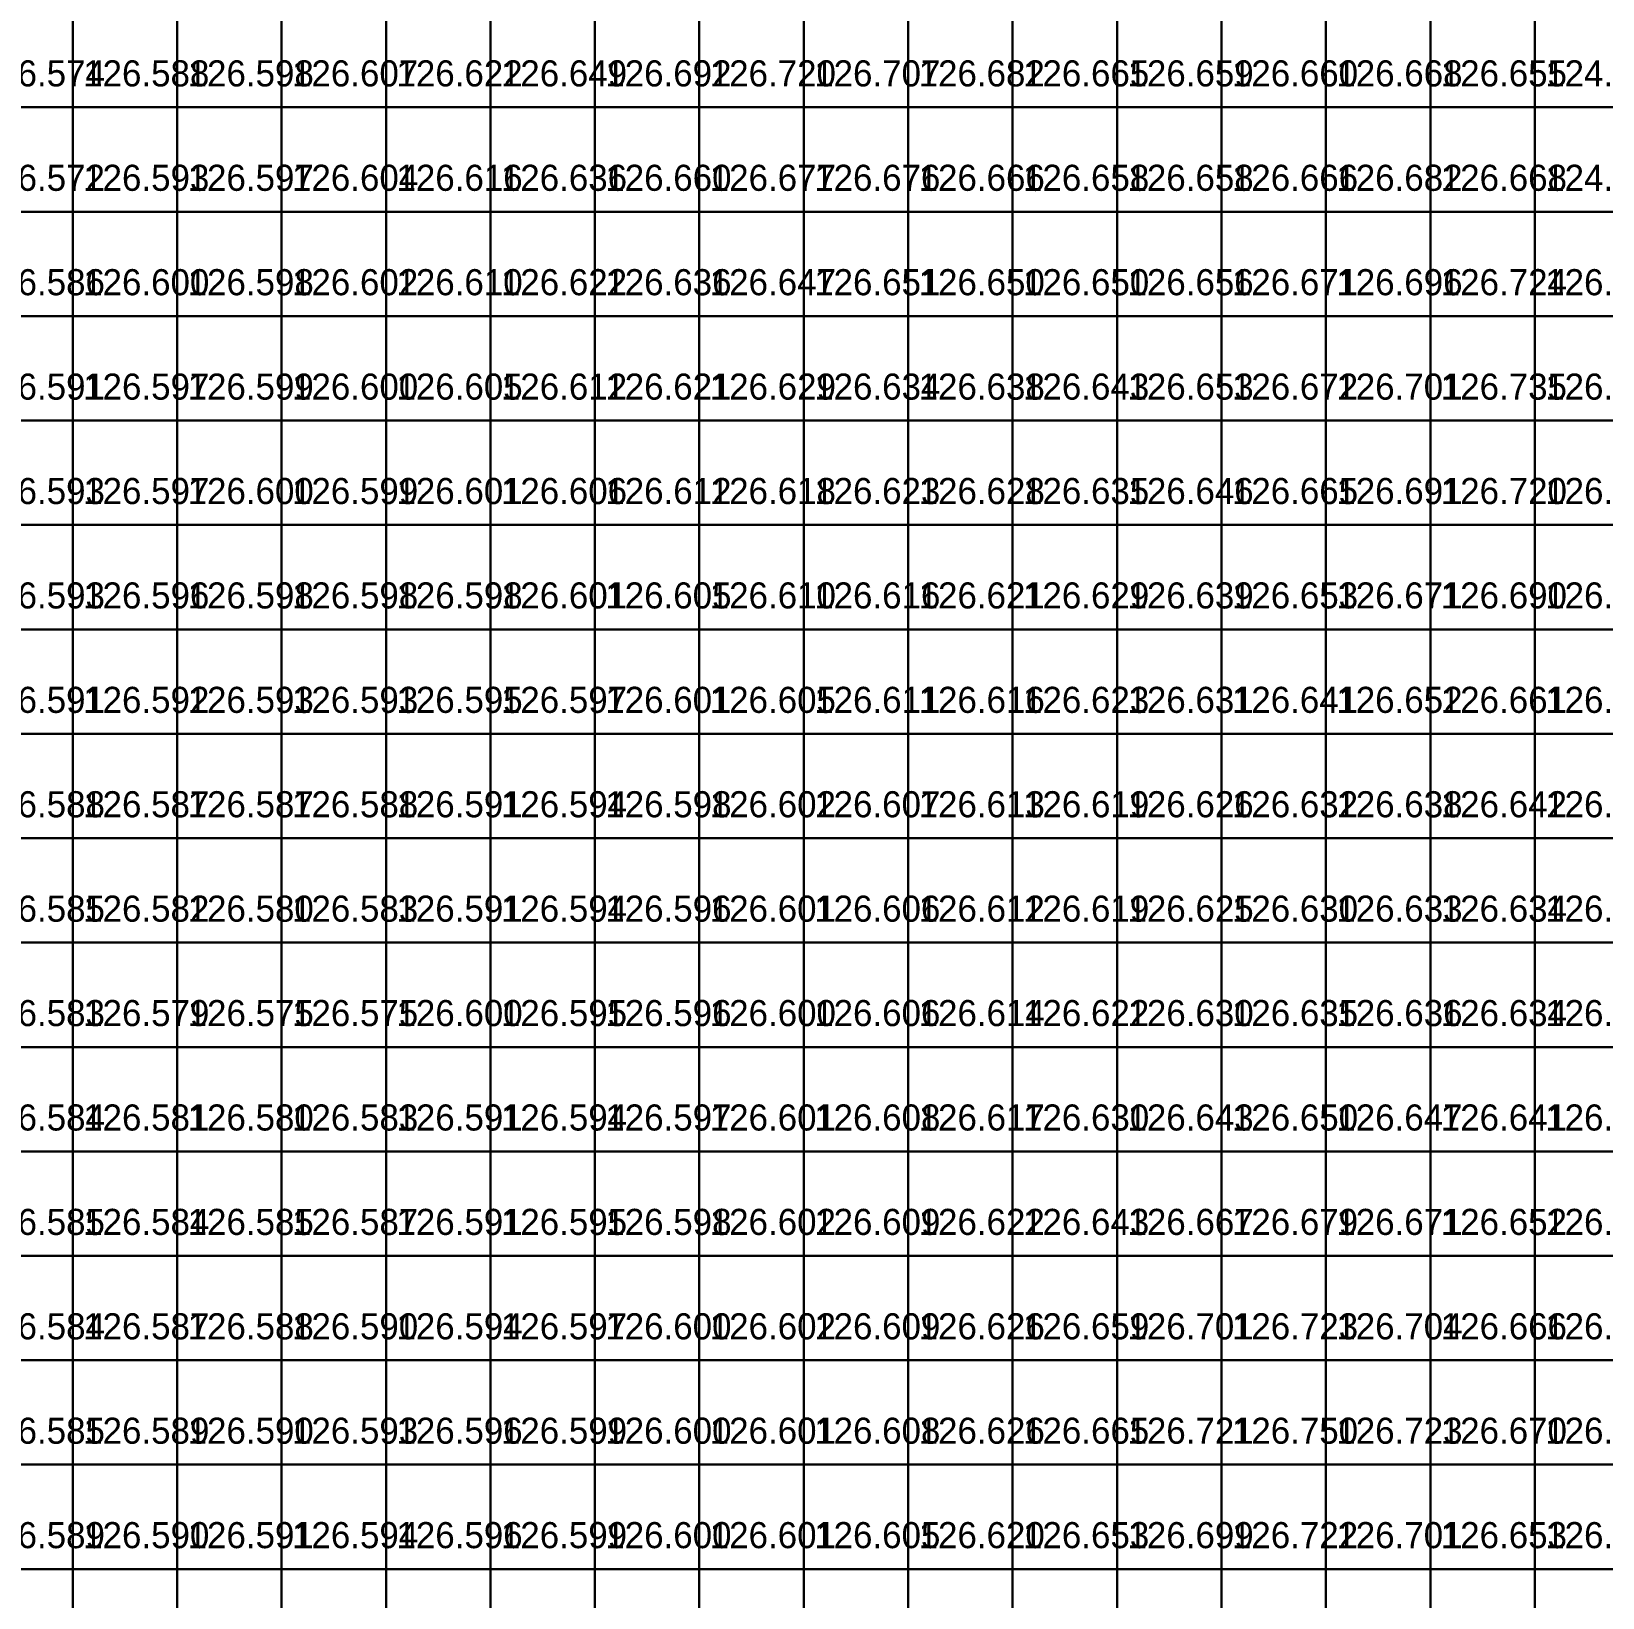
# Model space of a CAD drawing. Header units: metres. Extents: x 287857 to 287978, y 62957 to 63018.
# Drawn here: x 287902.53 to 287917.57, y 62987.56 to 63002.56 of the extents above; entities that cross this region are included whole.
import ezdxf

# ---------------------------------------------------------------- set-up
doc = ezdxf.new("R2010")
doc.units = ezdxf.units.M
for name, color, linetype, true_color in [('CIVILS-BARRIER', 7, 'Continuous', 0xf87171), ('CIVILS-INTERP', 7, 'Continuous', 0x64748b), ('CIVILS-LEVEL-TXT', 7, 'Continuous', 0x38bdf8), ('CIVILS-REAL', 7, 'Continuous', 0x38bdf8)]:
    doc.layers.add(name, color=color, linetype=linetype, true_color=true_color)

msp = doc.modelspace()

# ---------------------------------------------------------------- linework, layer by layer
at = {"layer": 'CIVILS-BARRIER'}
for points in [[(287915.925, 63001.831, 126.655), (287916.925, 63001.831, 126.655), (287916.925, 63002.831, 126.655), (287915.925, 63002.831, 126.655), (287915.925, 63001.831, 126.655)], [(287916.925, 63001.831, 124.709), (287917.925, 63001.831, 124.709), (287917.925, 63002.831, 124.709), (287916.925, 63002.831, 124.709), (287916.925, 63001.831, 124.709)], [(287915.925, 63000.831, 126.668), (287916.925, 63000.831, 126.668), (287916.925, 63001.831, 126.668), (287915.925, 63001.831, 126.668), (287915.925, 63000.831, 126.668)], [(287916.925, 63000.831, 124.884), (287917.925, 63000.831, 124.884), (287917.925, 63001.831, 124.884), (287916.925, 63001.831, 124.884), (287916.925, 63000.831, 124.884)], [(287901.925, 62989.831, 126.584), (287902.925, 62989.831, 126.584), (287902.925, 62990.831, 126.584), (287901.925, 62990.831, 126.584), (287901.925, 62989.831, 126.584)], [(287901.925, 62988.831, 126.585), (287902.925, 62988.831, 126.585), (287902.925, 62989.831, 126.585), (287901.925, 62989.831, 126.585), (287901.925, 62988.831, 126.585)], [(287901.925, 62987.831, 126.589), (287902.925, 62987.831, 126.589), (287902.925, 62988.831, 126.589), (287901.925, 62988.831, 126.589), (287901.925, 62987.831, 126.589)], [(287901.925, 62986.831, 126.59), (287902.925, 62986.831, 126.59), (287902.925, 62987.831, 126.59), (287901.925, 62987.831, 126.59), (287901.925, 62986.831, 126.59)]]:
    msp.add_polyline3d(points, dxfattribs=at)
at = {"layer": 'CIVILS-INTERP'}
for points in [[(287901.925, 63001.831, 126.574), (287902.925, 63001.831, 126.574), (287902.925, 63002.831, 126.574), (287901.925, 63002.831, 126.574), (287901.925, 63001.831, 126.574)], [(287902.925, 63001.831, 126.588), (287903.925, 63001.831, 126.588), (287903.925, 63002.831, 126.588), (287902.925, 63002.831, 126.588), (287902.925, 63001.831, 126.588)], [(287903.925, 63001.831, 126.598), (287904.925, 63001.831, 126.598), (287904.925, 63002.831, 126.598), (287903.925, 63002.831, 126.598), (287903.925, 63001.831, 126.598)], [(287904.925, 63001.831, 126.607), (287905.925, 63001.831, 126.607), (287905.925, 63002.831, 126.607), (287904.925, 63002.831, 126.607), (287904.925, 63001.831, 126.607)], [(287905.925, 63001.831, 126.622), (287906.925, 63001.831, 126.622), (287906.925, 63002.831, 126.622), (287905.925, 63002.831, 126.622), (287905.925, 63001.831, 126.622)], [(287906.925, 63001.831, 126.649), (287907.925, 63001.831, 126.649), (287907.925, 63002.831, 126.649), (287906.925, 63002.831, 126.649), (287906.925, 63001.831, 126.649)], [(287907.925, 63001.831, 126.692), (287908.925, 63001.831, 126.692), (287908.925, 63002.831, 126.692), (287907.925, 63002.831, 126.692), (287907.925, 63001.831, 126.692)], [(287908.925, 63001.831, 126.72), (287909.925, 63001.831, 126.72), (287909.925, 63002.831, 126.72), (287908.925, 63002.831, 126.72), (287908.925, 63001.831, 126.72)], [(287909.925, 63001.831, 126.707), (287910.925, 63001.831, 126.707), (287910.925, 63002.831, 126.707), (287909.925, 63002.831, 126.707), (287909.925, 63001.831, 126.707)], [(287910.925, 63001.831, 126.682), (287911.925, 63001.831, 126.682), (287911.925, 63002.831, 126.682), (287910.925, 63002.831, 126.682), (287910.925, 63001.831, 126.682)], [(287911.925, 63001.831, 126.665), (287912.925, 63001.831, 126.665), (287912.925, 63002.831, 126.665), (287911.925, 63002.831, 126.665), (287911.925, 63001.831, 126.665)], [(287912.925, 63001.831, 126.659), (287913.925, 63001.831, 126.659), (287913.925, 63002.831, 126.659), (287912.925, 63002.831, 126.659), (287912.925, 63001.831, 126.659)], [(287913.925, 63001.831, 126.66), (287914.925, 63001.831, 126.66), (287914.925, 63002.831, 126.66), (287913.925, 63002.831, 126.66), (287913.925, 63001.831, 126.66)], [(287914.925, 63001.831, 126.668), (287915.925, 63001.831, 126.668), (287915.925, 63002.831, 126.668), (287914.925, 63002.831, 126.668), (287914.925, 63001.831, 126.668)], [(287901.925, 63000.831, 126.572), (287902.925, 63000.831, 126.572), (287902.925, 63001.831, 126.572), (287901.925, 63001.831, 126.572), (287901.925, 63000.831, 126.572)], [(287902.925, 63000.831, 126.593), (287903.925, 63000.831, 126.593), (287903.925, 63001.831, 126.593), (287902.925, 63001.831, 126.593), (287902.925, 63000.831, 126.593)], [(287903.925, 63000.831, 126.597), (287904.925, 63000.831, 126.597), (287904.925, 63001.831, 126.597), (287903.925, 63001.831, 126.597), (287903.925, 63000.831, 126.597)], [(287904.925, 63000.831, 126.604), (287905.925, 63000.831, 126.604), (287905.925, 63001.831, 126.604), (287904.925, 63001.831, 126.604), (287904.925, 63000.831, 126.604)], [(287905.925, 63000.831, 126.616), (287906.925, 63000.831, 126.616), (287906.925, 63001.831, 126.616), (287905.925, 63001.831, 126.616), (287905.925, 63000.831, 126.616)], [(287906.925, 63000.831, 126.636), (287907.925, 63000.831, 126.636), (287907.925, 63001.831, 126.636), (287906.925, 63001.831, 126.636), (287906.925, 63000.831, 126.636)], [(287907.925, 63000.831, 126.66), (287908.925, 63000.831, 126.66), (287908.925, 63001.831, 126.66), (287907.925, 63001.831, 126.66), (287907.925, 63000.831, 126.66)], [(287908.925, 63000.831, 126.677), (287909.925, 63000.831, 126.677), (287909.925, 63001.831, 126.677), (287908.925, 63001.831, 126.677), (287908.925, 63000.831, 126.677)], [(287909.925, 63000.831, 126.676), (287910.925, 63000.831, 126.676), (287910.925, 63001.831, 126.676), (287909.925, 63001.831, 126.676), (287909.925, 63000.831, 126.676)], [(287910.925, 63000.831, 126.666), (287911.925, 63000.831, 126.666), (287911.925, 63001.831, 126.666), (287910.925, 63001.831, 126.666), (287910.925, 63000.831, 126.666)], [(287911.925, 63000.831, 126.658), (287912.925, 63000.831, 126.658), (287912.925, 63001.831, 126.658), (287911.925, 63001.831, 126.658), (287911.925, 63000.831, 126.658)], [(287912.925, 63000.831, 126.658), (287913.925, 63000.831, 126.658), (287913.925, 63001.831, 126.658), (287912.925, 63001.831, 126.658), (287912.925, 63000.831, 126.658)], [(287913.925, 63000.831, 126.666), (287914.925, 63000.831, 126.666), (287914.925, 63001.831, 126.666), (287913.925, 63001.831, 126.666), (287913.925, 63000.831, 126.666)], [(287914.925, 63000.831, 126.682), (287915.925, 63000.831, 126.682), (287915.925, 63001.831, 126.682), (287914.925, 63001.831, 126.682), (287914.925, 63000.831, 126.682)], [(287901.925, 62999.831, 126.586), (287902.925, 62999.831, 126.586), (287902.925, 63000.831, 126.586), (287901.925, 63000.831, 126.586), (287901.925, 62999.831, 126.586)], [(287903.925, 62999.831, 126.598), (287904.925, 62999.831, 126.598), (287904.925, 63000.831, 126.598), (287903.925, 63000.831, 126.598), (287903.925, 62999.831, 126.598)], [(287904.925, 62999.831, 126.602), (287905.925, 62999.831, 126.602), (287905.925, 63000.831, 126.602), (287904.925, 63000.831, 126.602), (287904.925, 62999.831, 126.602)], [(287905.925, 62999.831, 126.61), (287906.925, 62999.831, 126.61), (287906.925, 63000.831, 126.61), (287905.925, 63000.831, 126.61), (287905.925, 62999.831, 126.61)], [(287906.925, 62999.831, 126.622), (287907.925, 62999.831, 126.622), (287907.925, 63000.831, 126.622), (287906.925, 63000.831, 126.622), (287906.925, 62999.831, 126.622)], [(287907.925, 62999.831, 126.636), (287908.925, 62999.831, 126.636), (287908.925, 63000.831, 126.636), (287907.925, 63000.831, 126.636), (287907.925, 62999.831, 126.636)], [(287908.925, 62999.831, 126.647), (287909.925, 62999.831, 126.647), (287909.925, 63000.831, 126.647), (287908.925, 63000.831, 126.647), (287908.925, 62999.831, 126.647)], [(287909.925, 62999.831, 126.651), (287910.925, 62999.831, 126.651), (287910.925, 63000.831, 126.651), (287909.925, 63000.831, 126.651), (287909.925, 62999.831, 126.651)], [(287910.925, 62999.831, 126.65), (287911.925, 62999.831, 126.65), (287911.925, 63000.831, 126.65), (287910.925, 63000.831, 126.65), (287910.925, 62999.831, 126.65)], [(287911.925, 62999.831, 126.65), (287912.925, 62999.831, 126.65), (287912.925, 63000.831, 126.65), (287911.925, 63000.831, 126.65), (287911.925, 62999.831, 126.65)], [(287912.925, 62999.831, 126.656), (287913.925, 62999.831, 126.656), (287913.925, 63000.831, 126.656), (287912.925, 63000.831, 126.656), (287912.925, 62999.831, 126.656)], [(287913.925, 62999.831, 126.671), (287914.925, 62999.831, 126.671), (287914.925, 63000.831, 126.671), (287913.925, 63000.831, 126.671), (287913.925, 62999.831, 126.671)], [(287914.925, 62999.831, 126.696), (287915.925, 62999.831, 126.696), (287915.925, 63000.831, 126.696), (287914.925, 63000.831, 126.696), (287914.925, 62999.831, 126.696)], [(287915.925, 62999.831, 126.724), (287916.925, 62999.831, 126.724), (287916.925, 63000.831, 126.724), (287915.925, 63000.831, 126.724), (287915.925, 62999.831, 126.724)], [(287916.925, 62999.831, 126.736), (287917.925, 62999.831, 126.736), (287917.925, 63000.831, 126.736), (287916.925, 63000.831, 126.736), (287916.925, 62999.831, 126.736)], [(287901.925, 62998.831, 126.591), (287902.925, 62998.831, 126.591), (287902.925, 62999.831, 126.591), (287901.925, 62999.831, 126.591), (287901.925, 62998.831, 126.591)], [(287902.925, 62998.831, 126.597), (287903.925, 62998.831, 126.597), (287903.925, 62999.831, 126.597), (287902.925, 62999.831, 126.597), (287902.925, 62998.831, 126.597)], [(287903.925, 62998.831, 126.599), (287904.925, 62998.831, 126.599), (287904.925, 62999.831, 126.599), (287903.925, 62999.831, 126.599), (287903.925, 62998.831, 126.599)], [(287904.925, 62998.831, 126.6), (287905.925, 62998.831, 126.6), (287905.925, 62999.831, 126.6), (287904.925, 62999.831, 126.6), (287904.925, 62998.831, 126.6)], [(287905.925, 62998.831, 126.605), (287906.925, 62998.831, 126.605), (287906.925, 62999.831, 126.605), (287905.925, 62999.831, 126.605), (287905.925, 62998.831, 126.605)], [(287906.925, 62998.831, 126.612), (287907.925, 62998.831, 126.612), (287907.925, 62999.831, 126.612), (287906.925, 62999.831, 126.612), (287906.925, 62998.831, 126.612)], [(287907.925, 62998.831, 126.621), (287908.925, 62998.831, 126.621), (287908.925, 62999.831, 126.621), (287907.925, 62999.831, 126.621), (287907.925, 62998.831, 126.621)], [(287908.925, 62998.831, 126.629), (287909.925, 62998.831, 126.629), (287909.925, 62999.831, 126.629), (287908.925, 62999.831, 126.629), (287908.925, 62998.831, 126.629)], [(287909.925, 62998.831, 126.634), (287910.925, 62998.831, 126.634), (287910.925, 62999.831, 126.634), (287909.925, 62999.831, 126.634), (287909.925, 62998.831, 126.634)], [(287910.925, 62998.831, 126.638), (287911.925, 62998.831, 126.638), (287911.925, 62999.831, 126.638), (287910.925, 62999.831, 126.638), (287910.925, 62998.831, 126.638)], [(287911.925, 62998.831, 126.643), (287912.925, 62998.831, 126.643), (287912.925, 62999.831, 126.643), (287911.925, 62999.831, 126.643), (287911.925, 62998.831, 126.643)], [(287912.925, 62998.831, 126.653), (287913.925, 62998.831, 126.653), (287913.925, 62999.831, 126.653), (287912.925, 62999.831, 126.653), (287912.925, 62998.831, 126.653)], [(287913.925, 62998.831, 126.672), (287914.925, 62998.831, 126.672), (287914.925, 62999.831, 126.672), (287913.925, 62999.831, 126.672), (287913.925, 62998.831, 126.672)], [(287914.925, 62998.831, 126.701), (287915.925, 62998.831, 126.701), (287915.925, 62999.831, 126.701), (287914.925, 62999.831, 126.701), (287914.925, 62998.831, 126.701)], [(287915.925, 62998.831, 126.735), (287916.925, 62998.831, 126.735), (287916.925, 62999.831, 126.735), (287915.925, 62999.831, 126.735), (287915.925, 62998.831, 126.735)], [(287901.925, 62997.831, 126.593), (287902.925, 62997.831, 126.593), (287902.925, 62998.831, 126.593), (287901.925, 62998.831, 126.593), (287901.925, 62997.831, 126.593)], [(287902.925, 62997.831, 126.597), (287903.925, 62997.831, 126.597), (287903.925, 62998.831, 126.597), (287902.925, 62998.831, 126.597), (287902.925, 62997.831, 126.597)], [(287904.925, 62997.831, 126.599), (287905.925, 62997.831, 126.599), (287905.925, 62998.831, 126.599), (287904.925, 62998.831, 126.599), (287904.925, 62997.831, 126.599)], [(287905.925, 62997.831, 126.601), (287906.925, 62997.831, 126.601), (287906.925, 62998.831, 126.601), (287905.925, 62998.831, 126.601), (287905.925, 62997.831, 126.601)], [(287906.925, 62997.831, 126.606), (287907.925, 62997.831, 126.606), (287907.925, 62998.831, 126.606), (287906.925, 62998.831, 126.606), (287906.925, 62997.831, 126.606)], [(287907.925, 62997.831, 126.612), (287908.925, 62997.831, 126.612), (287908.925, 62998.831, 126.612), (287907.925, 62998.831, 126.612), (287907.925, 62997.831, 126.612)], [(287908.925, 62997.831, 126.618), (287909.925, 62997.831, 126.618), (287909.925, 62998.831, 126.618), (287908.925, 62998.831, 126.618), (287908.925, 62997.831, 126.618)], [(287909.925, 62997.831, 126.623), (287910.925, 62997.831, 126.623), (287910.925, 62998.831, 126.623), (287909.925, 62998.831, 126.623), (287909.925, 62997.831, 126.623)], [(287910.925, 62997.831, 126.628), (287911.925, 62997.831, 126.628), (287911.925, 62998.831, 126.628), (287910.925, 62998.831, 126.628), (287910.925, 62997.831, 126.628)], [(287911.925, 62997.831, 126.635), (287912.925, 62997.831, 126.635), (287912.925, 62998.831, 126.635), (287911.925, 62998.831, 126.635), (287911.925, 62997.831, 126.635)], [(287912.925, 62997.831, 126.646), (287913.925, 62997.831, 126.646), (287913.925, 62998.831, 126.646), (287912.925, 62998.831, 126.646), (287912.925, 62997.831, 126.646)], [(287913.925, 62997.831, 126.665), (287914.925, 62997.831, 126.665), (287914.925, 62998.831, 126.665), (287913.925, 62998.831, 126.665), (287913.925, 62997.831, 126.665)], [(287914.925, 62997.831, 126.691), (287915.925, 62997.831, 126.691), (287915.925, 62998.831, 126.691), (287914.925, 62998.831, 126.691), (287914.925, 62997.831, 126.691)], [(287915.925, 62997.831, 126.72), (287916.925, 62997.831, 126.72), (287916.925, 62998.831, 126.72), (287915.925, 62998.831, 126.72), (287915.925, 62997.831, 126.72)], [(287916.925, 62997.831, 126.734), (287917.925, 62997.831, 126.734), (287917.925, 62998.831, 126.734), (287916.925, 62998.831, 126.734), (287916.925, 62997.831, 126.734)], [(287901.925, 62996.831, 126.593), (287902.925, 62996.831, 126.593), (287902.925, 62997.831, 126.593), (287901.925, 62997.831, 126.593), (287901.925, 62996.831, 126.593)], [(287902.925, 62996.831, 126.596), (287903.925, 62996.831, 126.596), (287903.925, 62997.831, 126.596), (287902.925, 62997.831, 126.596), (287902.925, 62996.831, 126.596)], [(287903.925, 62996.831, 126.598), (287904.925, 62996.831, 126.598), (287904.925, 62997.831, 126.598), (287903.925, 62997.831, 126.598), (287903.925, 62996.831, 126.598)], [(287904.925, 62996.831, 126.598), (287905.925, 62996.831, 126.598), (287905.925, 62997.831, 126.598), (287904.925, 62997.831, 126.598), (287904.925, 62996.831, 126.598)], [(287905.925, 62996.831, 126.598), (287906.925, 62996.831, 126.598), (287906.925, 62997.831, 126.598), (287905.925, 62997.831, 126.598), (287905.925, 62996.831, 126.598)], [(287906.925, 62996.831, 126.601), (287907.925, 62996.831, 126.601), (287907.925, 62997.831, 126.601), (287906.925, 62997.831, 126.601), (287906.925, 62996.831, 126.601)], [(287907.925, 62996.831, 126.605), (287908.925, 62996.831, 126.605), (287908.925, 62997.831, 126.605), (287907.925, 62997.831, 126.605), (287907.925, 62996.831, 126.605)], [(287908.925, 62996.831, 126.61), (287909.925, 62996.831, 126.61), (287909.925, 62997.831, 126.61), (287908.925, 62997.831, 126.61), (287908.925, 62996.831, 126.61)], [(287909.925, 62996.831, 126.616), (287910.925, 62996.831, 126.616), (287910.925, 62997.831, 126.616), (287909.925, 62997.831, 126.616), (287909.925, 62996.831, 126.616)], [(287910.925, 62996.831, 126.621), (287911.925, 62996.831, 126.621), (287911.925, 62997.831, 126.621), (287910.925, 62997.831, 126.621), (287910.925, 62996.831, 126.621)], [(287911.925, 62996.831, 126.629), (287912.925, 62996.831, 126.629), (287912.925, 62997.831, 126.629), (287911.925, 62997.831, 126.629), (287911.925, 62996.831, 126.629)], [(287912.925, 62996.831, 126.639), (287913.925, 62996.831, 126.639), (287913.925, 62997.831, 126.639), (287912.925, 62997.831, 126.639), (287912.925, 62996.831, 126.639)], [(287913.925, 62996.831, 126.653), (287914.925, 62996.831, 126.653), (287914.925, 62997.831, 126.653), (287913.925, 62997.831, 126.653), (287913.925, 62996.831, 126.653)], [(287914.925, 62996.831, 126.671), (287915.925, 62996.831, 126.671), (287915.925, 62997.831, 126.671), (287914.925, 62997.831, 126.671), (287914.925, 62996.831, 126.671)], [(287915.925, 62996.831, 126.69), (287916.925, 62996.831, 126.69), (287916.925, 62997.831, 126.69), (287915.925, 62997.831, 126.69), (287915.925, 62996.831, 126.69)], [(287916.925, 62996.831, 126.698), (287917.925, 62996.831, 126.698), (287917.925, 62997.831, 126.698), (287916.925, 62997.831, 126.698), (287916.925, 62996.831, 126.698)], [(287901.925, 62995.831, 126.591), (287902.925, 62995.831, 126.591), (287902.925, 62996.831, 126.591), (287901.925, 62996.831, 126.591), (287901.925, 62995.831, 126.591)], [(287902.925, 62995.831, 126.592), (287903.925, 62995.831, 126.592), (287903.925, 62996.831, 126.592), (287902.925, 62996.831, 126.592), (287902.925, 62995.831, 126.592)], [(287903.925, 62995.831, 126.593), (287904.925, 62995.831, 126.593), (287904.925, 62996.831, 126.593), (287903.925, 62996.831, 126.593), (287903.925, 62995.831, 126.593)], [(287904.925, 62995.831, 126.593), (287905.925, 62995.831, 126.593), (287905.925, 62996.831, 126.593), (287904.925, 62996.831, 126.593), (287904.925, 62995.831, 126.593)], [(287905.925, 62995.831, 126.595), (287906.925, 62995.831, 126.595), (287906.925, 62996.831, 126.595), (287905.925, 62996.831, 126.595), (287905.925, 62995.831, 126.595)], [(287906.925, 62995.831, 126.597), (287907.925, 62995.831, 126.597), (287907.925, 62996.831, 126.597), (287906.925, 62996.831, 126.597), (287906.925, 62995.831, 126.597)], [(287907.925, 62995.831, 126.601), (287908.925, 62995.831, 126.601), (287908.925, 62996.831, 126.601), (287907.925, 62996.831, 126.601), (287907.925, 62995.831, 126.601)], [(287908.925, 62995.831, 126.605), (287909.925, 62995.831, 126.605), (287909.925, 62996.831, 126.605), (287908.925, 62996.831, 126.605), (287908.925, 62995.831, 126.605)], [(287909.925, 62995.831, 126.611), (287910.925, 62995.831, 126.611), (287910.925, 62996.831, 126.611), (287909.925, 62996.831, 126.611), (287909.925, 62995.831, 126.611)], [(287910.925, 62995.831, 126.616), (287911.925, 62995.831, 126.616), (287911.925, 62996.831, 126.616), (287910.925, 62996.831, 126.616), (287910.925, 62995.831, 126.616)], [(287911.925, 62995.831, 126.623), (287912.925, 62995.831, 126.623), (287912.925, 62996.831, 126.623), (287911.925, 62996.831, 126.623), (287911.925, 62995.831, 126.623)], [(287912.925, 62995.831, 126.631), (287913.925, 62995.831, 126.631), (287913.925, 62996.831, 126.631), (287912.925, 62996.831, 126.631), (287912.925, 62995.831, 126.631)], [(287913.925, 62995.831, 126.641), (287914.925, 62995.831, 126.641), (287914.925, 62996.831, 126.641), (287913.925, 62996.831, 126.641), (287913.925, 62995.831, 126.641)], [(287914.925, 62995.831, 126.652), (287915.925, 62995.831, 126.652), (287915.925, 62996.831, 126.652), (287914.925, 62996.831, 126.652), (287914.925, 62995.831, 126.652)], [(287915.925, 62995.831, 126.661), (287916.925, 62995.831, 126.661), (287916.925, 62996.831, 126.661), (287915.925, 62996.831, 126.661), (287915.925, 62995.831, 126.661)], [(287916.925, 62995.831, 126.664), (287917.925, 62995.831, 126.664), (287917.925, 62996.831, 126.664), (287916.925, 62996.831, 126.664), (287916.925, 62995.831, 126.664)], [(287901.925, 62994.831, 126.588), (287902.925, 62994.831, 126.588), (287902.925, 62995.831, 126.588), (287901.925, 62995.831, 126.588), (287901.925, 62994.831, 126.588)], [(287902.925, 62994.831, 126.587), (287903.925, 62994.831, 126.587), (287903.925, 62995.831, 126.587), (287902.925, 62995.831, 126.587), (287902.925, 62994.831, 126.587)], [(287903.925, 62994.831, 126.587), (287904.925, 62994.831, 126.587), (287904.925, 62995.831, 126.587), (287903.925, 62995.831, 126.587), (287903.925, 62994.831, 126.587)], [(287904.925, 62994.831, 126.588), (287905.925, 62994.831, 126.588), (287905.925, 62995.831, 126.588), (287904.925, 62995.831, 126.588), (287904.925, 62994.831, 126.588)], [(287905.925, 62994.831, 126.591), (287906.925, 62994.831, 126.591), (287906.925, 62995.831, 126.591), (287905.925, 62995.831, 126.591), (287905.925, 62994.831, 126.591)], [(287906.925, 62994.831, 126.594), (287907.925, 62994.831, 126.594), (287907.925, 62995.831, 126.594), (287906.925, 62995.831, 126.594), (287906.925, 62994.831, 126.594)], [(287907.925, 62994.831, 126.598), (287908.925, 62994.831, 126.598), (287908.925, 62995.831, 126.598), (287907.925, 62995.831, 126.598), (287907.925, 62994.831, 126.598)], [(287908.925, 62994.831, 126.602), (287909.925, 62994.831, 126.602), (287909.925, 62995.831, 126.602), (287908.925, 62995.831, 126.602), (287908.925, 62994.831, 126.602)], [(287909.925, 62994.831, 126.607), (287910.925, 62994.831, 126.607), (287910.925, 62995.831, 126.607), (287909.925, 62995.831, 126.607), (287909.925, 62994.831, 126.607)], [(287910.925, 62994.831, 126.613), (287911.925, 62994.831, 126.613), (287911.925, 62995.831, 126.613), (287910.925, 62995.831, 126.613), (287910.925, 62994.831, 126.613)], [(287911.925, 62994.831, 126.619), (287912.925, 62994.831, 126.619), (287912.925, 62995.831, 126.619), (287911.925, 62995.831, 126.619), (287911.925, 62994.831, 126.619)], [(287912.925, 62994.831, 126.626), (287913.925, 62994.831, 126.626), (287913.925, 62995.831, 126.626), (287912.925, 62995.831, 126.626), (287912.925, 62994.831, 126.626)], [(287913.925, 62994.831, 126.632), (287914.925, 62994.831, 126.632), (287914.925, 62995.831, 126.632), (287913.925, 62995.831, 126.632), (287913.925, 62994.831, 126.632)], [(287914.925, 62994.831, 126.638), (287915.925, 62994.831, 126.638), (287915.925, 62995.831, 126.638), (287914.925, 62995.831, 126.638), (287914.925, 62994.831, 126.638)], [(287915.925, 62994.831, 126.642), (287916.925, 62994.831, 126.642), (287916.925, 62995.831, 126.642), (287915.925, 62995.831, 126.642), (287915.925, 62994.831, 126.642)], [(287916.925, 62994.831, 126.643), (287917.925, 62994.831, 126.643), (287917.925, 62995.831, 126.643), (287916.925, 62995.831, 126.643), (287916.925, 62994.831, 126.643)], [(287901.925, 62993.831, 126.585), (287902.925, 62993.831, 126.585), (287902.925, 62994.831, 126.585), (287901.925, 62994.831, 126.585), (287901.925, 62993.831, 126.585)], [(287902.925, 62993.831, 126.582), (287903.925, 62993.831, 126.582), (287903.925, 62994.831, 126.582), (287902.925, 62994.831, 126.582), (287902.925, 62993.831, 126.582)], [(287903.925, 62993.831, 126.58), (287904.925, 62993.831, 126.58), (287904.925, 62994.831, 126.58), (287903.925, 62994.831, 126.58), (287903.925, 62993.831, 126.58)], [(287904.925, 62993.831, 126.583), (287905.925, 62993.831, 126.583), (287905.925, 62994.831, 126.583), (287904.925, 62994.831, 126.583), (287904.925, 62993.831, 126.583)], [(287905.925, 62993.831, 126.591), (287906.925, 62993.831, 126.591), (287906.925, 62994.831, 126.591), (287905.925, 62994.831, 126.591), (287905.925, 62993.831, 126.591)], [(287906.925, 62993.831, 126.594), (287907.925, 62993.831, 126.594), (287907.925, 62994.831, 126.594), (287906.925, 62994.831, 126.594), (287906.925, 62993.831, 126.594)], [(287907.925, 62993.831, 126.596), (287908.925, 62993.831, 126.596), (287908.925, 62994.831, 126.596), (287907.925, 62994.831, 126.596), (287907.925, 62993.831, 126.596)], [(287908.925, 62993.831, 126.601), (287909.925, 62993.831, 126.601), (287909.925, 62994.831, 126.601), (287908.925, 62994.831, 126.601), (287908.925, 62993.831, 126.601)], [(287909.925, 62993.831, 126.606), (287910.925, 62993.831, 126.606), (287910.925, 62994.831, 126.606), (287909.925, 62994.831, 126.606), (287909.925, 62993.831, 126.606)], [(287910.925, 62993.831, 126.612), (287911.925, 62993.831, 126.612), (287911.925, 62994.831, 126.612), (287910.925, 62994.831, 126.612), (287910.925, 62993.831, 126.612)], [(287911.925, 62993.831, 126.619), (287912.925, 62993.831, 126.619), (287912.925, 62994.831, 126.619), (287911.925, 62994.831, 126.619), (287911.925, 62993.831, 126.619)], [(287912.925, 62993.831, 126.625), (287913.925, 62993.831, 126.625), (287913.925, 62994.831, 126.625), (287912.925, 62994.831, 126.625), (287912.925, 62993.831, 126.625)], [(287913.925, 62993.831, 126.63), (287914.925, 62993.831, 126.63), (287914.925, 62994.831, 126.63), (287913.925, 62994.831, 126.63), (287913.925, 62993.831, 126.63)], [(287914.925, 62993.831, 126.633), (287915.925, 62993.831, 126.633), (287915.925, 62994.831, 126.633), (287914.925, 62994.831, 126.633), (287914.925, 62993.831, 126.633)], [(287915.925, 62993.831, 126.634), (287916.925, 62993.831, 126.634), (287916.925, 62994.831, 126.634), (287915.925, 62994.831, 126.634), (287915.925, 62993.831, 126.634)], [(287916.925, 62993.831, 126.635), (287917.925, 62993.831, 126.635), (287917.925, 62994.831, 126.635), (287916.925, 62994.831, 126.635), (287916.925, 62993.831, 126.635)], [(287901.925, 62992.831, 126.583), (287902.925, 62992.831, 126.583), (287902.925, 62993.831, 126.583), (287901.925, 62993.831, 126.583), (287901.925, 62992.831, 126.583)], [(287902.925, 62992.831, 126.579), (287903.925, 62992.831, 126.579), (287903.925, 62993.831, 126.579), (287902.925, 62993.831, 126.579), (287902.925, 62992.831, 126.579)], [(287906.925, 62992.831, 126.595), (287907.925, 62992.831, 126.595), (287907.925, 62993.831, 126.595), (287906.925, 62993.831, 126.595), (287906.925, 62992.831, 126.595)], [(287907.925, 62992.831, 126.596), (287908.925, 62992.831, 126.596), (287908.925, 62993.831, 126.596), (287907.925, 62993.831, 126.596), (287907.925, 62992.831, 126.596)], [(287908.925, 62992.831, 126.6), (287909.925, 62992.831, 126.6), (287909.925, 62993.831, 126.6), (287908.925, 62993.831, 126.6), (287908.925, 62992.831, 126.6)], [(287909.925, 62992.831, 126.606), (287910.925, 62992.831, 126.606), (287910.925, 62993.831, 126.606), (287909.925, 62993.831, 126.606), (287909.925, 62992.831, 126.606)], [(287910.925, 62992.831, 126.614), (287911.925, 62992.831, 126.614), (287911.925, 62993.831, 126.614), (287910.925, 62993.831, 126.614), (287910.925, 62992.831, 126.614)], [(287911.925, 62992.831, 126.622), (287912.925, 62992.831, 126.622), (287912.925, 62993.831, 126.622), (287911.925, 62993.831, 126.622), (287911.925, 62992.831, 126.622)], [(287912.925, 62992.831, 126.63), (287913.925, 62992.831, 126.63), (287913.925, 62993.831, 126.63), (287912.925, 62993.831, 126.63), (287912.925, 62992.831, 126.63)], [(287913.925, 62992.831, 126.635), (287914.925, 62992.831, 126.635), (287914.925, 62993.831, 126.635), (287913.925, 62993.831, 126.635), (287913.925, 62992.831, 126.635)], [(287914.925, 62992.831, 126.636), (287915.925, 62992.831, 126.636), (287915.925, 62993.831, 126.636), (287914.925, 62993.831, 126.636), (287914.925, 62992.831, 126.636)], [(287915.925, 62992.831, 126.634), (287916.925, 62992.831, 126.634), (287916.925, 62993.831, 126.634), (287915.925, 62993.831, 126.634), (287915.925, 62992.831, 126.634)], [(287916.925, 62992.831, 126.636), (287917.925, 62992.831, 126.636), (287917.925, 62993.831, 126.636), (287916.925, 62993.831, 126.636), (287916.925, 62992.831, 126.636)], [(287901.925, 62991.831, 126.584), (287902.925, 62991.831, 126.584), (287902.925, 62992.831, 126.584), (287901.925, 62992.831, 126.584), (287901.925, 62991.831, 126.584)], [(287902.925, 62991.831, 126.581), (287903.925, 62991.831, 126.581), (287903.925, 62992.831, 126.581), (287902.925, 62992.831, 126.581), (287902.925, 62991.831, 126.581)], [(287903.925, 62991.831, 126.58), (287904.925, 62991.831, 126.58), (287904.925, 62992.831, 126.58), (287903.925, 62992.831, 126.58), (287903.925, 62991.831, 126.58)], [(287904.925, 62991.831, 126.583), (287905.925, 62991.831, 126.583), (287905.925, 62992.831, 126.583), (287904.925, 62992.831, 126.583), (287904.925, 62991.831, 126.583)], [(287905.925, 62991.831, 126.591), (287906.925, 62991.831, 126.591), (287906.925, 62992.831, 126.591), (287905.925, 62992.831, 126.591), (287905.925, 62991.831, 126.591)], [(287906.925, 62991.831, 126.594), (287907.925, 62991.831, 126.594), (287907.925, 62992.831, 126.594), (287906.925, 62992.831, 126.594), (287906.925, 62991.831, 126.594)], [(287907.925, 62991.831, 126.597), (287908.925, 62991.831, 126.597), (287908.925, 62992.831, 126.597), (287907.925, 62992.831, 126.597), (287907.925, 62991.831, 126.597)], [(287908.925, 62991.831, 126.601), (287909.925, 62991.831, 126.601), (287909.925, 62992.831, 126.601), (287908.925, 62992.831, 126.601), (287908.925, 62991.831, 126.601)], [(287909.925, 62991.831, 126.608), (287910.925, 62991.831, 126.608), (287910.925, 62992.831, 126.608), (287909.925, 62992.831, 126.608), (287909.925, 62991.831, 126.608)], [(287910.925, 62991.831, 126.617), (287911.925, 62991.831, 126.617), (287911.925, 62992.831, 126.617), (287910.925, 62992.831, 126.617), (287910.925, 62991.831, 126.617)], [(287911.925, 62991.831, 126.63), (287912.925, 62991.831, 126.63), (287912.925, 62992.831, 126.63), (287911.925, 62992.831, 126.63), (287911.925, 62991.831, 126.63)], [(287912.925, 62991.831, 126.643), (287913.925, 62991.831, 126.643), (287913.925, 62992.831, 126.643), (287912.925, 62992.831, 126.643), (287912.925, 62991.831, 126.643)], [(287913.925, 62991.831, 126.65), (287914.925, 62991.831, 126.65), (287914.925, 62992.831, 126.65), (287913.925, 62992.831, 126.65), (287913.925, 62991.831, 126.65)], [(287914.925, 62991.831, 126.647), (287915.925, 62991.831, 126.647), (287915.925, 62992.831, 126.647), (287914.925, 62992.831, 126.647), (287914.925, 62991.831, 126.647)], [(287915.925, 62991.831, 126.641), (287916.925, 62991.831, 126.641), (287916.925, 62992.831, 126.641), (287915.925, 62992.831, 126.641), (287915.925, 62991.831, 126.641)], [(287916.925, 62991.831, 126.641), (287917.925, 62991.831, 126.641), (287917.925, 62992.831, 126.641), (287916.925, 62992.831, 126.641), (287916.925, 62991.831, 126.641)], [(287901.925, 62990.831, 126.585), (287902.925, 62990.831, 126.585), (287902.925, 62991.831, 126.585), (287901.925, 62991.831, 126.585), (287901.925, 62990.831, 126.585)], [(287902.925, 62990.831, 126.584), (287903.925, 62990.831, 126.584), (287903.925, 62991.831, 126.584), (287902.925, 62991.831, 126.584), (287902.925, 62990.831, 126.584)], [(287903.925, 62990.831, 126.585), (287904.925, 62990.831, 126.585), (287904.925, 62991.831, 126.585), (287903.925, 62991.831, 126.585), (287903.925, 62990.831, 126.585)], [(287904.925, 62990.831, 126.587), (287905.925, 62990.831, 126.587), (287905.925, 62991.831, 126.587), (287904.925, 62991.831, 126.587), (287904.925, 62990.831, 126.587)], [(287905.925, 62990.831, 126.591), (287906.925, 62990.831, 126.591), (287906.925, 62991.831, 126.591), (287905.925, 62991.831, 126.591), (287905.925, 62990.831, 126.591)], [(287906.925, 62990.831, 126.595), (287907.925, 62990.831, 126.595), (287907.925, 62991.831, 126.595), (287906.925, 62991.831, 126.595), (287906.925, 62990.831, 126.595)], [(287907.925, 62990.831, 126.598), (287908.925, 62990.831, 126.598), (287908.925, 62991.831, 126.598), (287907.925, 62991.831, 126.598), (287907.925, 62990.831, 126.598)], [(287908.925, 62990.831, 126.602), (287909.925, 62990.831, 126.602), (287909.925, 62991.831, 126.602), (287908.925, 62991.831, 126.602), (287908.925, 62990.831, 126.602)], [(287909.925, 62990.831, 126.609), (287910.925, 62990.831, 126.609), (287910.925, 62991.831, 126.609), (287909.925, 62991.831, 126.609), (287909.925, 62990.831, 126.609)], [(287910.925, 62990.831, 126.622), (287911.925, 62990.831, 126.622), (287911.925, 62991.831, 126.622), (287910.925, 62991.831, 126.622), (287910.925, 62990.831, 126.622)], [(287911.925, 62990.831, 126.643), (287912.925, 62990.831, 126.643), (287912.925, 62991.831, 126.643), (287911.925, 62991.831, 126.643), (287911.925, 62990.831, 126.643)], [(287912.925, 62990.831, 126.667), (287913.925, 62990.831, 126.667), (287913.925, 62991.831, 126.667), (287912.925, 62991.831, 126.667), (287912.925, 62990.831, 126.667)], [(287913.925, 62990.831, 126.679), (287914.925, 62990.831, 126.679), (287914.925, 62991.831, 126.679), (287913.925, 62991.831, 126.679), (287913.925, 62990.831, 126.679)], [(287914.925, 62990.831, 126.671), (287915.925, 62990.831, 126.671), (287915.925, 62991.831, 126.671), (287914.925, 62991.831, 126.671), (287914.925, 62990.831, 126.671)], [(287915.925, 62990.831, 126.652), (287916.925, 62990.831, 126.652), (287916.925, 62991.831, 126.652), (287915.925, 62991.831, 126.652), (287915.925, 62990.831, 126.652)], [(287916.925, 62990.831, 126.643), (287917.925, 62990.831, 126.643), (287917.925, 62991.831, 126.643), (287916.925, 62991.831, 126.643), (287916.925, 62990.831, 126.643)], [(287902.925, 62989.831, 126.587), (287903.925, 62989.831, 126.587), (287903.925, 62990.831, 126.587), (287902.925, 62990.831, 126.587), (287902.925, 62989.831, 126.587)], [(287903.925, 62989.831, 126.588), (287904.925, 62989.831, 126.588), (287904.925, 62990.831, 126.588), (287903.925, 62990.831, 126.588), (287903.925, 62989.831, 126.588)], [(287904.925, 62989.831, 126.59), (287905.925, 62989.831, 126.59), (287905.925, 62990.831, 126.59), (287904.925, 62990.831, 126.59), (287904.925, 62989.831, 126.59)], [(287905.925, 62989.831, 126.594), (287906.925, 62989.831, 126.594), (287906.925, 62990.831, 126.594), (287905.925, 62990.831, 126.594), (287905.925, 62989.831, 126.594)], [(287906.925, 62989.831, 126.597), (287907.925, 62989.831, 126.597), (287907.925, 62990.831, 126.597), (287906.925, 62990.831, 126.597), (287906.925, 62989.831, 126.597)], [(287907.925, 62989.831, 126.6), (287908.925, 62989.831, 126.6), (287908.925, 62990.831, 126.6), (287907.925, 62990.831, 126.6), (287907.925, 62989.831, 126.6)], [(287908.925, 62989.831, 126.602), (287909.925, 62989.831, 126.602), (287909.925, 62990.831, 126.602), (287908.925, 62990.831, 126.602), (287908.925, 62989.831, 126.602)], [(287909.925, 62989.831, 126.609), (287910.925, 62989.831, 126.609), (287910.925, 62990.831, 126.609), (287909.925, 62990.831, 126.609), (287909.925, 62989.831, 126.609)], [(287910.925, 62989.831, 126.626), (287911.925, 62989.831, 126.626), (287911.925, 62990.831, 126.626), (287910.925, 62990.831, 126.626), (287910.925, 62989.831, 126.626)], [(287911.925, 62989.831, 126.659), (287912.925, 62989.831, 126.659), (287912.925, 62990.831, 126.659), (287911.925, 62990.831, 126.659), (287911.925, 62989.831, 126.659)], [(287912.925, 62989.831, 126.701), (287913.925, 62989.831, 126.701), (287913.925, 62990.831, 126.701), (287912.925, 62990.831, 126.701), (287912.925, 62989.831, 126.701)], [(287913.925, 62989.831, 126.723), (287914.925, 62989.831, 126.723), (287914.925, 62990.831, 126.723), (287913.925, 62990.831, 126.723), (287913.925, 62989.831, 126.723)], [(287914.925, 62989.831, 126.704), (287915.925, 62989.831, 126.704), (287915.925, 62990.831, 126.704), (287914.925, 62990.831, 126.704), (287914.925, 62989.831, 126.704)], [(287915.925, 62989.831, 126.666), (287916.925, 62989.831, 126.666), (287916.925, 62990.831, 126.666), (287915.925, 62990.831, 126.666), (287915.925, 62989.831, 126.666)], [(287916.925, 62989.831, 126.639), (287917.925, 62989.831, 126.639), (287917.925, 62990.831, 126.639), (287916.925, 62990.831, 126.639), (287916.925, 62989.831, 126.639)], [(287902.925, 62988.831, 126.589), (287903.925, 62988.831, 126.589), (287903.925, 62989.831, 126.589), (287902.925, 62989.831, 126.589), (287902.925, 62988.831, 126.589)], [(287903.925, 62988.831, 126.59), (287904.925, 62988.831, 126.59), (287904.925, 62989.831, 126.59), (287903.925, 62989.831, 126.59), (287903.925, 62988.831, 126.59)], [(287904.925, 62988.831, 126.593), (287905.925, 62988.831, 126.593), (287905.925, 62989.831, 126.593), (287904.925, 62989.831, 126.593), (287904.925, 62988.831, 126.593)], [(287905.925, 62988.831, 126.596), (287906.925, 62988.831, 126.596), (287906.925, 62989.831, 126.596), (287905.925, 62989.831, 126.596), (287905.925, 62988.831, 126.596)], [(287906.925, 62988.831, 126.599), (287907.925, 62988.831, 126.599), (287907.925, 62989.831, 126.599), (287906.925, 62989.831, 126.599), (287906.925, 62988.831, 126.599)], [(287908.925, 62988.831, 126.601), (287909.925, 62988.831, 126.601), (287909.925, 62989.831, 126.601), (287908.925, 62989.831, 126.601), (287908.925, 62988.831, 126.601)], [(287909.925, 62988.831, 126.608), (287910.925, 62988.831, 126.608), (287910.925, 62989.831, 126.608), (287909.925, 62989.831, 126.608), (287909.925, 62988.831, 126.608)], [(287910.925, 62988.831, 126.626), (287911.925, 62988.831, 126.626), (287911.925, 62989.831, 126.626), (287910.925, 62989.831, 126.626), (287910.925, 62988.831, 126.626)], [(287911.925, 62988.831, 126.665), (287912.925, 62988.831, 126.665), (287912.925, 62989.831, 126.665), (287911.925, 62989.831, 126.665), (287911.925, 62988.831, 126.665)], [(287912.925, 62988.831, 126.721), (287913.925, 62988.831, 126.721), (287913.925, 62989.831, 126.721), (287912.925, 62989.831, 126.721), (287912.925, 62988.831, 126.721)], [(287914.925, 62988.831, 126.723), (287915.925, 62988.831, 126.723), (287915.925, 62989.831, 126.723), (287914.925, 62989.831, 126.723), (287914.925, 62988.831, 126.723)], [(287915.925, 62988.831, 126.67), (287916.925, 62988.831, 126.67), (287916.925, 62989.831, 126.67), (287915.925, 62989.831, 126.67), (287915.925, 62988.831, 126.67)], [(287916.925, 62988.831, 126.626), (287917.925, 62988.831, 126.626), (287917.925, 62989.831, 126.626), (287916.925, 62989.831, 126.626), (287916.925, 62988.831, 126.626)], [(287902.925, 62987.831, 126.59), (287903.925, 62987.831, 126.59), (287903.925, 62988.831, 126.59), (287902.925, 62988.831, 126.59), (287902.925, 62987.831, 126.59)], [(287903.925, 62987.831, 126.591), (287904.925, 62987.831, 126.591), (287904.925, 62988.831, 126.591), (287903.925, 62988.831, 126.591), (287903.925, 62987.831, 126.591)], [(287904.925, 62987.831, 126.594), (287905.925, 62987.831, 126.594), (287905.925, 62988.831, 126.594), (287904.925, 62988.831, 126.594), (287904.925, 62987.831, 126.594)], [(287905.925, 62987.831, 126.596), (287906.925, 62987.831, 126.596), (287906.925, 62988.831, 126.596), (287905.925, 62988.831, 126.596), (287905.925, 62987.831, 126.596)], [(287906.925, 62987.831, 126.599), (287907.925, 62987.831, 126.599), (287907.925, 62988.831, 126.599), (287906.925, 62988.831, 126.599), (287906.925, 62987.831, 126.599)], [(287907.925, 62987.831, 126.6), (287908.925, 62987.831, 126.6), (287908.925, 62988.831, 126.6), (287907.925, 62988.831, 126.6), (287907.925, 62987.831, 126.6)], [(287908.925, 62987.831, 126.601), (287909.925, 62987.831, 126.601), (287909.925, 62988.831, 126.601), (287908.925, 62988.831, 126.601), (287908.925, 62987.831, 126.601)], [(287909.925, 62987.831, 126.605), (287910.925, 62987.831, 126.605), (287910.925, 62988.831, 126.605), (287909.925, 62988.831, 126.605), (287909.925, 62987.831, 126.605)], [(287910.925, 62987.831, 126.62), (287911.925, 62987.831, 126.62), (287911.925, 62988.831, 126.62), (287910.925, 62988.831, 126.62), (287910.925, 62987.831, 126.62)], [(287911.925, 62987.831, 126.653), (287912.925, 62987.831, 126.653), (287912.925, 62988.831, 126.653), (287911.925, 62988.831, 126.653), (287911.925, 62987.831, 126.653)], [(287912.925, 62987.831, 126.699), (287913.925, 62987.831, 126.699), (287913.925, 62988.831, 126.699), (287912.925, 62988.831, 126.699), (287912.925, 62987.831, 126.699)], [(287913.925, 62987.831, 126.722), (287914.925, 62987.831, 126.722), (287914.925, 62988.831, 126.722), (287913.925, 62988.831, 126.722), (287913.925, 62987.831, 126.722)], [(287914.925, 62987.831, 126.701), (287915.925, 62987.831, 126.701), (287915.925, 62988.831, 126.701), (287914.925, 62988.831, 126.701), (287914.925, 62987.831, 126.701)], [(287915.925, 62987.831, 126.653), (287916.925, 62987.831, 126.653), (287916.925, 62988.831, 126.653), (287915.925, 62988.831, 126.653), (287915.925, 62987.831, 126.653)], [(287916.925, 62987.831, 126.603), (287917.925, 62987.831, 126.603), (287917.925, 62988.831, 126.603), (287916.925, 62988.831, 126.603), (287916.925, 62987.831, 126.603)], [(287903.925, 62986.831, 126.592), (287904.925, 62986.831, 126.592), (287904.925, 62987.831, 126.592), (287903.925, 62987.831, 126.592), (287903.925, 62986.831, 126.592)], [(287904.925, 62986.831, 126.594), (287905.925, 62986.831, 126.594), (287905.925, 62987.831, 126.594), (287904.925, 62987.831, 126.594), (287904.925, 62986.831, 126.594)], [(287905.925, 62986.831, 126.596), (287906.925, 62986.831, 126.596), (287906.925, 62987.831, 126.596), (287905.925, 62987.831, 126.596), (287905.925, 62986.831, 126.596)], [(287906.925, 62986.831, 126.598), (287907.925, 62986.831, 126.598), (287907.925, 62987.831, 126.598), (287906.925, 62987.831, 126.598), (287906.925, 62986.831, 126.598)], [(287907.925, 62986.831, 126.6), (287908.925, 62986.831, 126.6), (287908.925, 62987.831, 126.6), (287907.925, 62987.831, 126.6), (287907.925, 62986.831, 126.6)], [(287909.925, 62986.831, 126.602), (287910.925, 62986.831, 126.602), (287910.925, 62987.831, 126.602), (287909.925, 62987.831, 126.602), (287909.925, 62986.831, 126.602)], [(287910.925, 62986.831, 126.613), (287911.925, 62986.831, 126.613), (287911.925, 62987.831, 126.613), (287910.925, 62987.831, 126.613), (287910.925, 62986.831, 126.613)], [(287911.925, 62986.831, 126.634), (287912.925, 62986.831, 126.634), (287912.925, 62987.831, 126.634), (287911.925, 62987.831, 126.634), (287911.925, 62986.831, 126.634)], [(287912.925, 62986.831, 126.659), (287913.925, 62986.831, 126.659), (287913.925, 62987.831, 126.659), (287912.925, 62987.831, 126.659), (287912.925, 62986.831, 126.659)], [(287913.925, 62986.831, 126.672), (287914.925, 62986.831, 126.672), (287914.925, 62987.831, 126.672), (287913.925, 62987.831, 126.672), (287913.925, 62986.831, 126.672)], [(287914.925, 62986.831, 126.657), (287915.925, 62986.831, 126.657), (287915.925, 62987.831, 126.657), (287914.925, 62987.831, 126.657), (287914.925, 62986.831, 126.657)], [(287915.925, 62986.831, 126.62), (287916.925, 62986.831, 126.62), (287916.925, 62987.831, 126.62), (287915.925, 62987.831, 126.62), (287915.925, 62986.831, 126.62)], [(287916.925, 62986.831, 126.572), (287917.925, 62986.831, 126.572), (287917.925, 62987.831, 126.572), (287916.925, 62987.831, 126.572), (287916.925, 62986.831, 126.572)]]:
    msp.add_polyline3d(points, dxfattribs=at)
at = {"layer": 'CIVILS-REAL'}
for points in [[(287902.925, 62999.831, 126.6), (287903.925, 62999.831, 126.6), (287903.925, 63000.831, 126.6), (287902.925, 63000.831, 126.6), (287902.925, 62999.831, 126.6)], [(287916.925, 62998.831, 126.75), (287917.925, 62998.831, 126.75), (287917.925, 62999.831, 126.75), (287916.925, 62999.831, 126.75), (287916.925, 62998.831, 126.75)], [(287903.925, 62997.831, 126.6), (287904.925, 62997.831, 126.6), (287904.925, 62998.831, 126.6), (287903.925, 62998.831, 126.6), (287903.925, 62997.831, 126.6)], [(287903.925, 62992.831, 126.575), (287904.925, 62992.831, 126.575), (287904.925, 62993.831, 126.575), (287903.925, 62993.831, 126.575), (287903.925, 62992.831, 126.575)], [(287904.925, 62992.831, 126.575), (287905.925, 62992.831, 126.575), (287905.925, 62993.831, 126.575), (287904.925, 62993.831, 126.575), (287904.925, 62992.831, 126.575)], [(287905.925, 62992.831, 126.6), (287906.925, 62992.831, 126.6), (287906.925, 62993.831, 126.6), (287905.925, 62993.831, 126.6), (287905.925, 62992.831, 126.6)], [(287907.925, 62988.831, 126.6), (287908.925, 62988.831, 126.6), (287908.925, 62989.831, 126.6), (287907.925, 62989.831, 126.6), (287907.925, 62988.831, 126.6)], [(287913.925, 62988.831, 126.75), (287914.925, 62988.831, 126.75), (287914.925, 62989.831, 126.75), (287913.925, 62989.831, 126.75), (287913.925, 62988.831, 126.75)], [(287902.925, 62986.831, 126.9), (287903.925, 62986.831, 126.9), (287903.925, 62987.831, 126.9), (287902.925, 62987.831, 126.9), (287902.925, 62986.831, 126.9)], [(287908.925, 62986.831, 126.6), (287909.925, 62986.831, 126.6), (287909.925, 62987.831, 126.6), (287908.925, 62987.831, 126.6), (287908.925, 62986.831, 126.6)]]:
    msp.add_polyline3d(points, dxfattribs=at)

# ---------------------------------------------------------------- texts
at = {"layer": 'CIVILS-LEVEL-TXT'}
for s, p in [('126.574', (287902.025, 63002.031, 126.574)), ('126.588', (287903.025, 63002.031, 126.588)), ('126.598', (287904.025, 63002.031, 126.598)), ('126.607', (287905.025, 63002.031, 126.607)), ('126.622', (287906.025, 63002.031, 126.622)), ('126.649', (287907.025, 63002.031, 126.649)), ('126.692', (287908.025, 63002.031, 126.692)), ('126.720', (287909.025, 63002.031, 126.72)), ('126.707', (287910.025, 63002.031, 126.707)), ('126.682', (287911.025, 63002.031, 126.682)), ('126.665', (287912.025, 63002.031, 126.665)), ('126.659', (287913.025, 63002.031, 126.659)), ('126.660', (287914.025, 63002.031, 126.66)), ('126.668', (287915.025, 63002.031, 126.668)), ('126.655', (287916.025, 63002.031, 126.655)), ('124.709', (287917.025, 63002.031, 124.709)), ('126.572', (287902.025, 63001.031, 126.572)), ('126.593', (287903.025, 63001.031, 126.593)), ('126.597', (287904.025, 63001.031, 126.597)), ('126.604', (287905.025, 63001.031, 126.604)), ('126.616', (287906.025, 63001.031, 126.616)), ('126.636', (287907.025, 63001.031, 126.636)), ('126.660', (287908.025, 63001.031, 126.66)), ('126.677', (287909.025, 63001.031, 126.677)), ('126.676', (287910.025, 63001.031, 126.676)), ('126.666', (287911.025, 63001.031, 126.666)), ('126.658', (287912.025, 63001.031, 126.658)), ('126.658', (287913.025, 63001.031, 126.658)), ('126.666', (287914.025, 63001.031, 126.666)), ('126.682', (287915.025, 63001.031, 126.682)), ('126.668', (287916.025, 63001.031, 126.668)), ('124.884', (287917.025, 63001.031, 124.884)), ('126.586', (287902.025, 63000.031, 126.586)), ('126.600', (287903.025, 63000.031, 126.6)), ('126.598', (287904.025, 63000.031, 126.598)), ('126.602', (287905.025, 63000.031, 126.602)), ('126.610', (287906.025, 63000.031, 126.61)), ('126.622', (287907.025, 63000.031, 126.622)), ('126.636', (287908.025, 63000.031, 126.636)), ('126.647', (287909.025, 63000.031, 126.647)), ('126.651', (287910.025, 63000.031, 126.651)), ('126.650', (287911.025, 63000.031, 126.65)), ('126.650', (287912.025, 63000.031, 126.65)), ('126.656', (287913.025, 63000.031, 126.656)), ('126.671', (287914.025, 63000.031, 126.671)), ('126.696', (287915.025, 63000.031, 126.696)), ('126.724', (287916.025, 63000.031, 126.724)), ('126.736', (287917.025, 63000.031, 126.736)), ('126.591', (287902.025, 62999.031, 126.591)), ('126.597', (287903.025, 62999.031, 126.597)), ('126.599', (287904.025, 62999.031, 126.599)), ('126.600', (287905.025, 62999.031, 126.6)), ('126.605', (287906.025, 62999.031, 126.605)), ('126.612', (287907.025, 62999.031, 126.612)), ('126.621', (287908.025, 62999.031, 126.621)), ('126.629', (287909.025, 62999.031, 126.629)), ('126.634', (287910.025, 62999.031, 126.634)), ('126.638', (287911.025, 62999.031, 126.638)), ('126.643', (287912.025, 62999.031, 126.643)), ('126.653', (287913.025, 62999.031, 126.653)), ('126.672', (287914.025, 62999.031, 126.672)), ('126.701', (287915.025, 62999.031, 126.701)), ('126.735', (287916.025, 62999.031, 126.735)), ('126.750', (287917.025, 62999.031, 126.75)), ('126.593', (287902.025, 62998.031, 126.593)), ('126.597', (287903.025, 62998.031, 126.597)), ('126.600', (287904.025, 62998.031, 126.6)), ('126.599', (287905.025, 62998.031, 126.599)), ('126.601', (287906.025, 62998.031, 126.601)), ('126.606', (287907.025, 62998.031, 126.606)), ('126.612', (287908.025, 62998.031, 126.612)), ('126.618', (287909.025, 62998.031, 126.618)), ('126.623', (287910.025, 62998.031, 126.623)), ('126.628', (287911.025, 62998.031, 126.628)), ('126.635', (287912.025, 62998.031, 126.635)), ('126.646', (287913.025, 62998.031, 126.646)), ('126.665', (287914.025, 62998.031, 126.665)), ('126.691', (287915.025, 62998.031, 126.691)), ('126.720', (287916.025, 62998.031, 126.72)), ('126.734', (287917.025, 62998.031, 126.734)), ('126.593', (287902.025, 62997.031, 126.593)), ('126.596', (287903.025, 62997.031, 126.596)), ('126.598', (287904.025, 62997.031, 126.598)), ('126.598', (287905.025, 62997.031, 126.598)), ('126.598', (287906.025, 62997.031, 126.598)), ('126.601', (287907.025, 62997.031, 126.601)), ('126.605', (287908.025, 62997.031, 126.605)), ('126.610', (287909.025, 62997.031, 126.61)), ('126.616', (287910.025, 62997.031, 126.616)), ('126.621', (287911.025, 62997.031, 126.621)), ('126.629', (287912.025, 62997.031, 126.629)), ('126.639', (287913.025, 62997.031, 126.639)), ('126.653', (287914.025, 62997.031, 126.653)), ('126.671', (287915.025, 62997.031, 126.671)), ('126.690', (287916.025, 62997.031, 126.69)), ('126.698', (287917.025, 62997.031, 126.698)), ('126.591', (287902.025, 62996.031, 126.591)), ('126.592', (287903.025, 62996.031, 126.592)), ('126.593', (287904.025, 62996.031, 126.593)), ('126.593', (287905.025, 62996.031, 126.593)), ('126.595', (287906.025, 62996.031, 126.595)), ('126.597', (287907.025, 62996.031, 126.597)), ('126.601', (287908.025, 62996.031, 126.601)), ('126.605', (287909.025, 62996.031, 126.605)), ('126.611', (287910.025, 62996.031, 126.611)), ('126.616', (287911.025, 62996.031, 126.616)), ('126.623', (287912.025, 62996.031, 126.623)), ('126.631', (287913.025, 62996.031, 126.631)), ('126.641', (287914.025, 62996.031, 126.641)), ('126.652', (287915.025, 62996.031, 126.652)), ('126.661', (287916.025, 62996.031, 126.661)), ('126.664', (287917.025, 62996.031, 126.664)), ('126.588', (287902.025, 62995.031, 126.588)), ('126.587', (287903.025, 62995.031, 126.587)), ('126.587', (287904.025, 62995.031, 126.587)), ('126.588', (287905.025, 62995.031, 126.588)), ('126.591', (287906.025, 62995.031, 126.591)), ('126.594', (287907.025, 62995.031, 126.594)), ('126.598', (287908.025, 62995.031, 126.598)), ('126.602', (287909.025, 62995.031, 126.602)), ('126.607', (287910.025, 62995.031, 126.607)), ('126.613', (287911.025, 62995.031, 126.613)), ('126.619', (287912.025, 62995.031, 126.619)), ('126.626', (287913.025, 62995.031, 126.626)), ('126.632', (287914.025, 62995.031, 126.632)), ('126.638', (287915.025, 62995.031, 126.638)), ('126.642', (287916.025, 62995.031, 126.642)), ('126.643', (287917.025, 62995.031, 126.643)), ('126.585', (287902.025, 62994.031, 126.585)), ('126.582', (287903.025, 62994.031, 126.582)), ('126.580', (287904.025, 62994.031, 126.58)), ('126.583', (287905.025, 62994.031, 126.583)), ('126.591', (287906.025, 62994.031, 126.591)), ('126.594', (287907.025, 62994.031, 126.594)), ('126.596', (287908.025, 62994.031, 126.596)), ('126.601', (287909.025, 62994.031, 126.601)), ('126.606', (287910.025, 62994.031, 126.606)), ('126.612', (287911.025, 62994.031, 126.612)), ('126.619', (287912.025, 62994.031, 126.619)), ('126.625', (287913.025, 62994.031, 126.625)), ('126.630', (287914.025, 62994.031, 126.63)), ('126.633', (287915.025, 62994.031, 126.633)), ('126.634', (287916.025, 62994.031, 126.634)), ('126.635', (287917.025, 62994.031, 126.635)), ('126.583', (287902.025, 62993.031, 126.583)), ('126.579', (287903.025, 62993.031, 126.579)), ('126.575', (287904.025, 62993.031, 126.575)), ('126.575', (287905.025, 62993.031, 126.575)), ('126.600', (287906.025, 62993.031, 126.6)), ('126.595', (287907.025, 62993.031, 126.595)), ('126.596', (287908.025, 62993.031, 126.596)), ('126.600', (287909.025, 62993.031, 126.6)), ('126.606', (287910.025, 62993.031, 126.606)), ('126.614', (287911.025, 62993.031, 126.614)), ('126.622', (287912.025, 62993.031, 126.622)), ('126.630', (287913.025, 62993.031, 126.63)), ('126.635', (287914.025, 62993.031, 126.635)), ('126.636', (287915.025, 62993.031, 126.636)), ('126.634', (287916.025, 62993.031, 126.634)), ('126.636', (287917.025, 62993.031, 126.636)), ('126.584', (287902.025, 62992.031, 126.584)), ('126.581', (287903.025, 62992.031, 126.581)), ('126.580', (287904.025, 62992.031, 126.58)), ('126.583', (287905.025, 62992.031, 126.583)), ('126.591', (287906.025, 62992.031, 126.591)), ('126.594', (287907.025, 62992.031, 126.594)), ('126.597', (287908.025, 62992.031, 126.597)), ('126.601', (287909.025, 62992.031, 126.601)), ('126.608', (287910.025, 62992.031, 126.608)), ('126.617', (287911.025, 62992.031, 126.617)), ('126.630', (287912.025, 62992.031, 126.63)), ('126.643', (287913.025, 62992.031, 126.643)), ('126.650', (287914.025, 62992.031, 126.65)), ('126.647', (287915.025, 62992.031, 126.647)), ('126.641', (287916.025, 62992.031, 126.641)), ('126.641', (287917.025, 62992.031, 126.641)), ('126.585', (287902.025, 62991.031, 126.585)), ('126.584', (287903.025, 62991.031, 126.584)), ('126.585', (287904.025, 62991.031, 126.585)), ('126.587', (287905.025, 62991.031, 126.587)), ('126.591', (287906.025, 62991.031, 126.591)), ('126.595', (287907.025, 62991.031, 126.595)), ('126.598', (287908.025, 62991.031, 126.598)), ('126.602', (287909.025, 62991.031, 126.602)), ('126.609', (287910.025, 62991.031, 126.609)), ('126.622', (287911.025, 62991.031, 126.622)), ('126.643', (287912.025, 62991.031, 126.643)), ('126.667', (287913.025, 62991.031, 126.667)), ('126.679', (287914.025, 62991.031, 126.679)), ('126.671', (287915.025, 62991.031, 126.671)), ('126.652', (287916.025, 62991.031, 126.652)), ('126.643', (287917.025, 62991.031, 126.643)), ('126.584', (287902.025, 62990.031, 126.584)), ('126.587', (287903.025, 62990.031, 126.587)), ('126.588', (287904.025, 62990.031, 126.588)), ('126.590', (287905.025, 62990.031, 126.59)), ('126.594', (287906.025, 62990.031, 126.594)), ('126.597', (287907.025, 62990.031, 126.597)), ('126.600', (287908.025, 62990.031, 126.6)), ('126.602', (287909.025, 62990.031, 126.602)), ('126.609', (287910.025, 62990.031, 126.609)), ('126.626', (287911.025, 62990.031, 126.626)), ('126.659', (287912.025, 62990.031, 126.659)), ('126.701', (287913.025, 62990.031, 126.701)), ('126.723', (287914.025, 62990.031, 126.723)), ('126.704', (287915.025, 62990.031, 126.704)), ('126.666', (287916.025, 62990.031, 126.666)), ('126.639', (287917.025, 62990.031, 126.639)), ('126.585', (287902.025, 62989.031, 126.585)), ('126.589', (287903.025, 62989.031, 126.589)), ('126.590', (287904.025, 62989.031, 126.59)), ('126.593', (287905.025, 62989.031, 126.593)), ('126.596', (287906.025, 62989.031, 126.596)), ('126.599', (287907.025, 62989.031, 126.599)), ('126.600', (287908.025, 62989.031, 126.6)), ('126.601', (287909.025, 62989.031, 126.601)), ('126.608', (287910.025, 62989.031, 126.608)), ('126.626', (287911.025, 62989.031, 126.626)), ('126.665', (287912.025, 62989.031, 126.665)), ('126.721', (287913.025, 62989.031, 126.721)), ('126.750', (287914.025, 62989.031, 126.75)), ('126.723', (287915.025, 62989.031, 126.723)), ('126.670', (287916.025, 62989.031, 126.67)), ('126.626', (287917.025, 62989.031, 126.626)), ('126.589', (287902.025, 62988.031, 126.589)), ('126.590', (287903.025, 62988.031, 126.59)), ('126.591', (287904.025, 62988.031, 126.591)), ('126.594', (287905.025, 62988.031, 126.594)), ('126.596', (287906.025, 62988.031, 126.596)), ('126.599', (287907.025, 62988.031, 126.599)), ('126.600', (287908.025, 62988.031, 126.6)), ('126.601', (287909.025, 62988.031, 126.601)), ('126.605', (287910.025, 62988.031, 126.605)), ('126.620', (287911.025, 62988.031, 126.62)), ('126.653', (287912.025, 62988.031, 126.653)), ('126.699', (287913.025, 62988.031, 126.699)), ('126.722', (287914.025, 62988.031, 126.722)), ('126.701', (287915.025, 62988.031, 126.701)), ('126.653', (287916.025, 62988.031, 126.653)), ('126.603', (287917.025, 62988.031, 126.603))]:
    msp.add_text(s, height=0.25, dxfattribs=at).set_placement(p)

doc.saveas('drawing.dxf')
